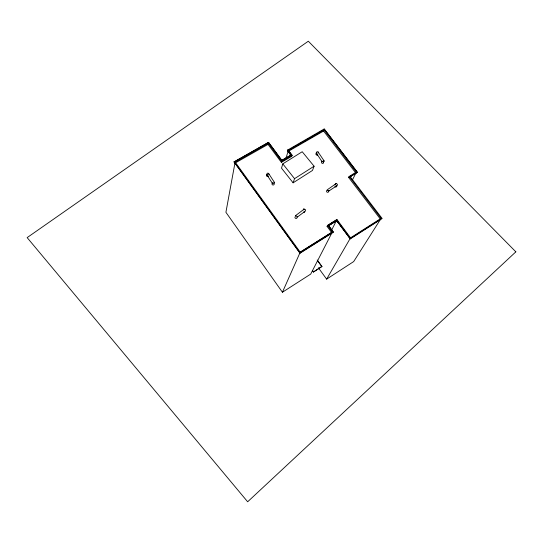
<?xml version="1.0" encoding="UTF-8"?>
<svg xmlns="http://www.w3.org/2000/svg" width="543" height="543" viewBox="0 0 543 543"><rect width="100%" height="100%" fill="white"/><g stroke="black" fill="none" stroke-linecap="round" stroke-linejoin="round"><path stroke-width="0.81" d="M266.823 174.894L266.64 174.371L272.328 183.222L274.358 183.154L274.514 182.516L268.473 173.265L267.21 173.169L266.864 174.466M266.905 174.968L266.735 174.71M266.776 174.853L266.62 174.439M316.42 153.554L316.182 153.024L316.603 153.377M316.23 153.038L316.589 153.533M336.83 220.526L350.391 238.818L336.83 220.526L328.583 225.664L333.416 232.173L300.041 253.194L234.067 161.916L268.507 142.347L281.837 160.409L268.507 142.347M303.517 209.462L304.053 209.096L303.686 209.279M304.019 209.231L295.548 215.639L295.582 216.365L297.15 217.207L304.901 211.431C307.555 208.546 302.376 209.652 304.039 209.048M234.922 163.158L268.032 144.397L268.323 143.25L281.661 161.332L292.046 155.244L288.387 150.35L324.022 129.858L356.33 172.124M335.33 183.982L335.934 183.622L335.404 183.88M335.431 183.921L335.676 183.663M335.75 183.602L335.011 184.993M268.032 144.397L281.355 162.343L281.688 161.237M282.808 163.864L281.505 168.154L293.111 182.815L312.463 170.461L314.092 166.219L302.207 151.735L282.808 163.864L294.544 178.667L293.111 182.815M290.994 155.115L287.362 150.126L290.994 155.115L281.837 160.409M285.835 158.671L288.387 150.35M281.355 162.343L291.693 156.364L292.046 155.244M324.171 128.976L357.342 172.341L350.12 176.719L357.389 172.253L324.171 128.976L287.335 150.221M291.693 156.364L288.041 151.477L323.587 131.019L324.022 129.858M327.531 225.44L332.33 232.031L300.218 252.183L235.126 162.052L225.915 212.299L282.421 292.236L299.858 253.004L331.888 232.886L327.069 226.39L327.531 225.44L336.979 219.555L350.54 237.834L381.132 218.32L380.528 219.277L350.052 238.676L336.49 220.519L327.069 226.39M300.218 252.183L332.37 231.956L310.711 274.086L282.421 292.236M300.041 253.194L234.087 161.821M380.528 219.277L348.633 177.466L349.149 176.407L381.084 218.401M272.335 182.74L272.328 183.222M333.416 232.173L328.583 225.664M352.495 179.842L356.378 172.036L349.101 176.502M331.549 230.225L336.49 220.519M336.979 219.555L327.497 225.521M312.456 270.679L313.42 272.009L321.924 266.47L317.2 260.002M313.42 272.009L321.924 266.47M303.693 209.36L303.883 209.136M303.842 209.252L303.68 209.537M318.307 267.699L326.635 279.136L350.581 237.759M335.594 183.914C335.703 183.106 339.09 184.281 336.606 185.937L328.888 190.973L327.843 190.695L327.171 189.853L335.859 183.799M335.859 183.724L335.581 183.86M380.08 219.983L353.683 261.577L326.635 279.136M297.299 217.132L297.265 216.399M303.496 209.842L304.019 209.293M328.888 190.973L328.875 190.301M322.04 160.993C321.293 162.153 324.259 162.14 324.191 161.033L318.022 151.897L316.827 151.782L316.467 153.065M294.544 178.667L314.092 166.219M350.391 238.818L382.163 218.537L350.167 176.631M328.542 225.745L336.789 220.601M348.633 177.466L355.848 173.102L323.587 131.019M281.865 160.321L291.028 155.02M323.981 129.953L288.36 150.445L292.019 155.339M234.067 161.916L268.48 142.442M235.112 162.14L268.323 143.25M304.901 211.431L303.951 211.689M295.548 215.639L296.132 215.564M336.606 185.937L335.649 186.161M268.072 175.789L267.536 175.654M323.411 160.653L324.191 161.033M273.876 182.238L274.514 182.516M321.856 161.447L316.338 153.065M317.336 154.368L316.861 154.042M317.607 260.776L321.856 266.599M312.524 270.563L313.481 271.887M318.022 151.897L318.408 152.875M268.676 173.55L268.921 174.622M317.777 154.884A1.079 0.957 20.7 0 1 316.019 154.511A1.079 0.957 20.7 0 1 316.936 153.201M323.445 161.963A1.086 0.957 21.6 0 1 323.051 163.321A1.086 0.957 21.6 0 1 321.565 162.724A1.086 0.957 21.6 0 1 322.216 161.468M304.514 212.381A1.113 1.011 21.9 0 1 303.673 212.381M296.933 218.069A1.12 1.025 21.2 0 1 294.971 217.037M336.558 185.441A1.1 0.977 24.2 0 1 336.382 186.826A1.1 0.977 24.2 0 1 334.868 186.541M328.576 190.98A1.1 0.984 23.6 0 1 328.006 192.249A1.1 0.984 23.6 0 1 326.581 191.618A1.1 0.984 23.6 0 1 327.151 190.349M268.364 176.251A1.106 0.991 15.8 0 1 266.715 176.108A1.106 0.991 15.8 0 1 266.993 174.636M274.025 183.527A1.106 0.998 16.7 0 1 273.74 184.851A1.106 0.998 16.7 0 1 272.267 184.634A1.106 0.998 16.7 0 1 272.287 183.276M515.85 251.837L247.656 501.78L27.15 237.617L308.309 41.22L515.85 251.837"/></g></svg>
